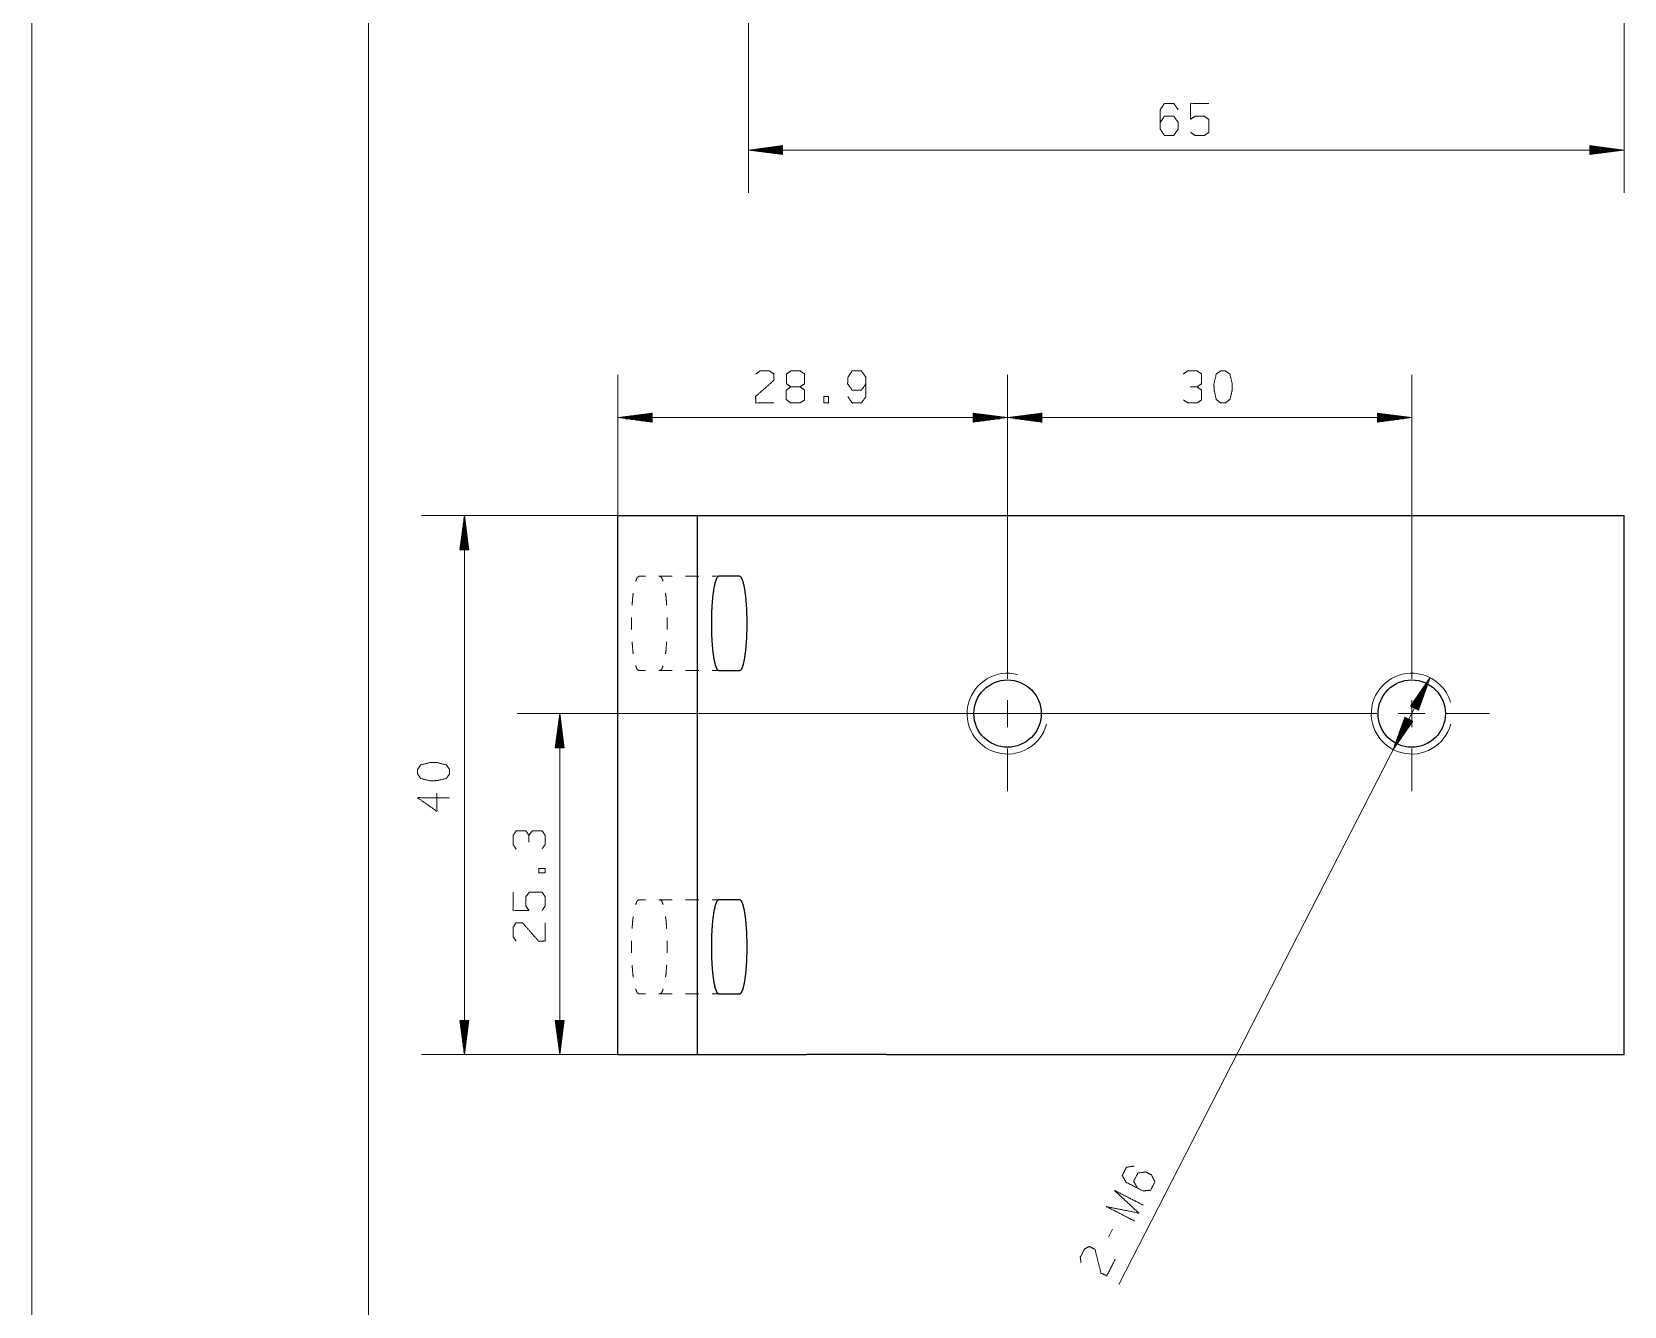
# Model space of a CAD drawing. Header units: millimetres. Extents: x 0 to 210, y 0 to 681.
# Drawn here: x 0 to 118.2, y 65.4 to 160 of the extents above; entities that cross this region are included whole.
import ezdxf

# ---------------------------------------------------------------- set-up
doc = ezdxf.new("R2010")
doc.units = ezdxf.units.MM
doc.layers.add('1', color=7, linetype='Continuous', true_color=0xffffff)

msp = doc.modelspace()

# ---------------------------------------------------------------- linework, layer by layer
at = {"layer": '1', "color": 132, "linetype": 'Continuous', "lineweight": 18}
for p, q in [((0, 297), (0, 0)), ((25, 292), (25, 5))]:
    msp.add_line(p, q, dxfattribs=at)
at = {"layer": '1', "color": 13, "linetype": 'Continuous', "lineweight": 18}
for p, q in [((53.19, 164.558), (53.19, 148.007)), ((118.19, 164.558), (118.19, 148.007)), ((55.73, 151.516), (53.19, 151.182)), ((55.73, 151.309), (54.155, 151.309)), ((55.73, 151.359), (54.541, 151.359)), ((55.73, 151.41), (54.927, 151.41)), ((55.73, 151.461), (55.313, 151.461)), ((55.73, 151.512), (55.699, 151.512)), ((55.73, 151.512), (55.699, 151.512)), ((55.73, 150.847), (55.73, 151.516)), ((115.65, 151.516), (115.65, 150.847)), ((118.19, 151.182), (115.65, 151.516)), ((115.65, 151.512), (115.682, 151.512)), ((115.65, 151.512), (115.682, 151.512)), ((115.65, 151.461), (116.068, 151.461)), ((115.65, 151.41), (116.454, 151.41)), ((115.65, 151.359), (116.84, 151.359)), ((115.65, 151.309), (117.226, 151.309)), ((53.19, 151.182), (55.73, 150.847)), ((53.19, 151.182), (118.19, 151.182)), ((55.73, 151.207), (53.383, 151.207)), ((55.73, 151.156), (53.383, 151.156)), ((55.73, 151.258), (53.769, 151.258)), ((55.73, 151.105), (53.769, 151.105)), ((55.73, 151.055), (54.155, 151.055)), ((55.73, 151.004), (54.541, 151.004)), ((55.73, 150.953), (54.927, 150.953)), ((55.73, 150.902), (55.313, 150.902)), ((55.73, 150.851), (55.699, 150.851)), ((55.73, 150.851), (55.699, 150.851)), ((115.65, 151.258), (117.612, 151.258)), ((115.65, 151.207), (117.998, 151.207)), ((115.65, 150.847), (118.19, 151.182)), ((115.65, 151.156), (117.998, 151.156)), ((115.65, 151.105), (117.612, 151.105)), ((115.65, 151.055), (117.226, 151.055)), ((115.65, 151.004), (116.84, 151.004)), ((115.65, 150.953), (116.454, 150.953)), ((115.65, 150.902), (116.068, 150.902)), ((115.65, 150.851), (115.682, 150.851)), ((115.65, 150.851), (115.682, 150.851)), ((43.492, 124.052), (43.492, 134.501)), ((72.421, 115.125), (72.421, 134.501)), ((72.421, 115.125), (72.421, 134.501)), ((102.421, 115.125), (102.421, 134.501)), ((46.032, 131.66), (43.492, 131.326)), ((43.492, 131.326), (46.032, 130.992)), ((72.421, 131.326), (43.492, 131.326)), ((46.032, 131.351), (43.684, 131.351)), ((46.032, 131.301), (43.684, 131.301)), ((46.032, 131.402), (44.07, 131.402)), ((46.032, 131.25), (44.07, 131.25)), ((46.032, 131.453), (44.456, 131.453)), ((46.032, 131.199), (44.456, 131.199)), ((46.032, 131.504), (44.842, 131.504)), ((46.032, 131.555), (45.228, 131.555)), ((46.032, 131.605), (45.614, 131.605)), ((46.032, 131.656), (46, 131.656)), ((46.032, 131.656), (46, 131.656)), ((46.032, 130.992), (46.032, 131.66)), ((69.881, 131.66), (69.881, 130.992)), ((72.421, 131.326), (69.881, 131.66)), ((69.881, 131.656), (69.913, 131.656)), ((69.881, 131.656), (69.913, 131.656)), ((69.881, 131.605), (70.299, 131.605)), ((69.881, 131.555), (70.685, 131.555)), ((69.881, 131.504), (71.071, 131.504)), ((69.881, 131.453), (71.457, 131.453)), ((69.881, 131.402), (71.842, 131.402)), ((69.881, 131.351), (72.228, 131.351)), ((69.881, 130.992), (72.421, 131.326)), ((69.881, 131.301), (72.228, 131.301)), ((69.881, 131.25), (71.842, 131.25)), ((69.881, 131.199), (71.457, 131.199)), ((74.961, 131.66), (72.421, 131.326)), ((72.421, 131.326), (74.961, 130.992)), ((72.421, 131.326), (102.421, 131.326)), ((74.961, 131.351), (72.614, 131.351)), ((74.961, 131.301), (72.614, 131.301)), ((74.961, 131.402), (73, 131.402)), ((74.961, 131.25), (73, 131.25)), ((74.961, 131.453), (73.386, 131.453)), ((74.961, 131.199), (73.386, 131.199)), ((74.961, 131.504), (73.772, 131.504)), ((74.961, 131.555), (74.158, 131.555)), ((74.961, 131.605), (74.544, 131.605)), ((74.961, 131.656), (74.929, 131.656)), ((74.961, 131.656), (74.929, 131.656)), ((74.961, 130.992), (74.961, 131.66)), ((99.881, 131.66), (99.881, 130.992)), ((102.421, 131.326), (99.881, 131.66)), ((99.881, 131.656), (99.913, 131.656)), ((99.881, 131.656), (99.913, 131.656)), ((99.881, 131.605), (100.299, 131.605)), ((99.881, 131.555), (100.685, 131.555)), ((99.881, 131.504), (101.071, 131.504)), ((99.881, 131.453), (101.457, 131.453)), ((99.881, 131.402), (101.842, 131.402)), ((99.881, 131.351), (102.228, 131.351)), ((99.881, 130.992), (102.421, 131.326)), ((99.881, 131.301), (102.228, 131.301)), ((99.881, 131.25), (101.842, 131.25)), ((99.881, 131.199), (101.457, 131.199)), ((46.032, 131.148), (44.842, 131.148)), ((46.032, 131.097), (45.228, 131.097)), ((46.032, 131.047), (45.614, 131.047)), ((46.032, 130.996), (46, 130.996)), ((46.032, 130.996), (46, 130.996)), ((69.881, 131.148), (71.071, 131.148)), ((69.881, 131.097), (70.685, 131.097)), ((69.881, 131.047), (70.299, 131.047)), ((69.881, 130.996), (69.913, 130.996)), ((69.881, 130.996), (69.913, 130.996)), ((74.961, 131.148), (73.772, 131.148)), ((74.961, 131.097), (74.158, 131.097)), ((74.961, 131.047), (74.544, 131.047)), ((74.961, 130.996), (74.929, 130.996)), ((74.961, 130.996), (74.929, 130.996)), ((99.881, 131.148), (101.071, 131.148)), ((99.881, 131.097), (100.685, 131.097)), ((99.881, 131.047), (100.299, 131.047)), ((99.881, 130.996), (99.913, 130.996)), ((99.881, 130.996), (99.913, 130.996)), ((63.439, 124.052), (28.927, 124.052)), ((32.102, 124.052), (31.768, 121.512)), ((31.975, 121.512), (31.975, 123.087)), ((32.026, 121.512), (32.026, 123.473)), ((32.077, 121.512), (32.077, 123.859)), ((32.437, 121.512), (32.102, 124.052)), ((32.102, 124.052), (32.102, 84.052)), ((32.128, 121.512), (32.128, 123.859)), ((32.178, 121.512), (32.178, 123.473)), ((32.229, 121.512), (32.229, 123.087)), ((31.823, 121.512), (31.823, 121.93)), ((31.874, 121.512), (31.874, 122.315)), ((31.924, 121.512), (31.924, 122.701)), ((32.28, 121.512), (32.28, 122.701)), ((32.331, 121.512), (32.331, 122.315)), ((32.382, 121.512), (32.382, 121.93)), ((31.768, 121.512), (32.437, 121.512)), ((31.772, 121.512), (31.772, 121.544)), ((31.772, 121.512), (31.772, 121.544)), ((32.432, 121.512), (32.432, 121.544)), ((32.432, 121.512), (32.432, 121.544)), ((103.791, 112.029), (80.68, 66.984)), ((103.791, 112.029), (102.334, 109.921)), ((102.518, 109.827), (103.237, 111.228)), ((102.563, 109.804), (103.459, 111.549)), ((102.609, 109.78), (103.68, 111.869)), ((102.654, 109.757), (103.725, 111.845)), ((102.699, 109.734), (103.594, 111.479)), ((102.744, 109.711), (103.463, 111.112)), ((102.929, 109.616), (103.791, 112.029)), ((102.334, 109.921), (102.929, 109.616)), ((102.337, 109.92), (102.352, 109.948)), ((102.337, 109.92), (102.352, 109.948)), ((102.383, 109.896), (102.573, 110.268)), ((102.428, 109.873), (102.795, 110.588)), ((102.473, 109.85), (103.016, 110.908)), ((102.789, 109.688), (103.332, 110.746)), ((102.835, 109.664), (103.201, 110.379)), ((102.88, 109.641), (103.071, 110.013)), ((96.655, 109.36), (36.014, 109.36)), ((39.189, 109.36), (38.855, 106.82)), ((39.113, 106.82), (39.113, 108.781)), ((39.164, 106.82), (39.164, 109.167)), ((39.523, 106.82), (39.189, 109.36)), ((39.189, 109.36), (39.189, 84.052)), ((39.214, 106.82), (39.214, 109.167)), ((39.265, 106.82), (39.265, 108.781)), ((101.914, 109.103), (101.052, 106.69)), ((101.052, 106.69), (102.509, 108.798)), ((102.189, 108.962), (101.117, 106.874)), ((102.234, 108.939), (101.162, 106.85)), ((102.143, 108.985), (101.248, 107.24)), ((102.098, 109.008), (101.379, 107.607)), ((102.279, 108.915), (101.384, 107.171)), ((102.053, 109.031), (101.51, 107.973)), ((102.324, 108.892), (101.605, 107.491)), ((102.008, 109.055), (101.641, 108.34)), ((101.963, 109.078), (101.772, 108.706)), ((102.369, 108.869), (101.826, 107.811)), ((101.917, 109.101), (101.903, 109.073)), ((101.917, 109.101), (101.903, 109.073)), ((102.509, 108.798), (101.914, 109.103)), ((102.415, 108.846), (102.048, 108.131)), ((102.46, 108.823), (102.269, 108.451)), ((102.505, 108.8), (102.491, 108.771)), ((102.505, 108.8), (102.491, 108.771)), ((102.925, 109.618), (102.94, 109.646)), ((102.925, 109.618), (102.94, 109.646)), ((38.96, 106.82), (38.96, 107.623)), ((39.011, 106.82), (39.011, 108.009)), ((39.062, 106.82), (39.062, 108.395)), ((39.316, 106.82), (39.316, 108.395)), ((39.367, 106.82), (39.367, 108.009)), ((39.418, 106.82), (39.418, 107.623)), ((38.855, 106.82), (39.523, 106.82)), ((38.859, 106.82), (38.859, 106.851)), ((38.859, 106.82), (38.859, 106.851)), ((38.91, 106.82), (38.91, 107.237)), ((39.468, 106.82), (39.468, 107.237)), ((39.519, 106.82), (39.519, 106.851)), ((39.519, 106.82), (39.519, 106.851)), ((31.768, 86.592), (32.102, 84.052)), ((32.437, 86.592), (31.768, 86.592)), ((31.772, 86.592), (31.772, 86.56)), ((31.772, 86.592), (31.772, 86.56)), ((31.823, 86.592), (31.823, 86.174)), ((31.874, 86.592), (31.874, 85.788)), ((31.924, 86.592), (31.924, 85.402)), ((31.975, 86.592), (31.975, 85.016)), ((32.026, 86.592), (32.026, 84.631)), ((32.077, 86.592), (32.077, 84.245)), ((32.102, 84.052), (32.437, 86.592)), ((32.128, 86.592), (32.128, 84.245)), ((32.178, 86.592), (32.178, 84.631)), ((32.229, 86.592), (32.229, 85.016)), ((32.28, 86.592), (32.28, 85.402)), ((32.331, 86.592), (32.331, 85.788)), ((32.382, 86.592), (32.382, 86.174)), ((32.432, 86.592), (32.432, 86.56)), ((32.432, 86.592), (32.432, 86.56)), ((38.855, 86.592), (39.189, 84.052)), ((39.523, 86.592), (38.855, 86.592)), ((38.859, 86.592), (38.859, 86.56)), ((38.859, 86.592), (38.859, 86.56)), ((38.91, 86.592), (38.91, 86.174)), ((38.96, 86.592), (38.96, 85.788)), ((39.011, 86.592), (39.011, 85.402)), ((39.062, 86.592), (39.062, 85.016)), ((39.113, 86.592), (39.113, 84.631)), ((39.164, 86.592), (39.164, 84.245)), ((39.189, 84.052), (39.523, 86.592)), ((39.214, 86.592), (39.214, 84.245)), ((39.265, 86.592), (39.265, 84.631)), ((39.316, 86.592), (39.316, 85.016)), ((39.367, 86.592), (39.367, 85.402)), ((39.418, 86.592), (39.418, 85.788)), ((39.468, 86.592), (39.468, 86.174)), ((39.519, 86.592), (39.519, 86.56)), ((39.519, 86.592), (39.519, 86.56)), ((63.439, 84.052), (28.927, 84.052)), ((63.439, 84.052), (36.014, 84.052))]:
    msp.add_line(p, q, dxfattribs=at)
at = {"layer": '1', "color": 30, "linetype": 'Continuous', "lineweight": 25}
for p, q in [((43.492, 124.052), (49.418, 124.052)), ((43.492, 84.052), (43.492, 124.052)), ((49.418, 124.052), (57.513, 124.052)), ((49.418, 84.052), (49.418, 124.052)), ((63.439, 124.052), (118.19, 124.052)), ((118.19, 84.052), (118.19, 124.052)), ((52.546, 119.552), (50.982, 119.552)), ((50.982, 112.552), (52.546, 112.552)), ((52.546, 95.552), (50.982, 95.552)), ((50.982, 88.552), (52.546, 88.552)), ((43.492, 84.052), (49.418, 84.052)), ((49.418, 84.052), (57.513, 84.052)), ((63.439, 84.052), (118.19, 84.052))]:
    msp.add_line(p, q, dxfattribs=at)
at = {"layer": '1', "color": 43, "linetype": 'Continuous', "lineweight": 18}
for p, q in [((45.55, 119.552), (45.056, 119.552)), ((47.525, 119.552), (46.537, 119.552)), ((49.5, 119.552), (48.513, 119.552)), ((50.982, 119.552), (50.488, 119.552)), ((45.55, 112.552), (45.056, 112.552)), ((47.525, 112.552), (46.537, 112.552)), ((49.5, 112.552), (48.513, 112.552)), ((50.982, 112.552), (50.488, 112.552)), ((45.55, 95.552), (45.056, 95.552)), ((47.525, 95.552), (46.537, 95.552)), ((49.5, 95.552), (48.513, 95.552)), ((50.982, 95.552), (50.488, 95.552)), ((45.55, 88.552), (45.056, 88.552)), ((47.525, 88.552), (46.537, 88.552)), ((49.5, 88.552), (48.513, 88.552)), ((50.982, 88.552), (50.488, 88.552))]:
    msp.add_line(p, q, dxfattribs=at)
at = {"layer": '1', "color": 252, "linetype": 'Continuous', "lineweight": 18}
for p, q in [((72.421, 111.95), (72.421, 115.125)), ((102.421, 111.95), (102.421, 115.125)), ((72.421, 108.356), (72.421, 110.363)), ((102.421, 108.356), (102.421, 110.363)), ((69.83, 109.36), (66.655, 109.36)), ((71.418, 109.36), (73.425, 109.36)), ((75.012, 109.36), (78.187, 109.36)), ((99.83, 109.36), (96.655, 109.36)), ((101.418, 109.36), (103.425, 109.36)), ((105.012, 109.36), (108.187, 109.36)), ((72.421, 106.769), (72.421, 103.594)), ((102.421, 106.769), (102.421, 103.594))]:
    msp.add_line(p, q, dxfattribs=at)
at = {"layer": '1', "color": 95, "linetype": 'Continuous', "lineweight": 18}
msp.add_line((80.22, 71.109), (79.913, 70.512), dxfattribs=at)
at = {"layer": '1', "color": 30, "linetype": 'Continuous', "lineweight": 25}
for centre in [(72.421, 109.36), (102.421, 109.36)]:
    msp.add_circle(centre, 2.5, dxfattribs=at)
at = {"layer": '1', "color": 30, "linetype": 'Continuous', "lineweight": 13}
for centre in [(72.421, 109.36), (102.421, 109.36)]:
    msp.add_arc(centre, 3, 75, 345, dxfattribs=at)
at = {"layer": '1', "color": 13, "linetype": 'Continuous', "lineweight": 18}
msp.add_arc((102.421, 109.36), 3, 16.21618, 75, dxfattribs=at)
at = {"layer": '1', "color": 95, "linetype": 'Continuous', "lineweight": 18}
for points, knots in [([(83.75, 153.224), (84.068, 153.699), (84.757, 153.699), (85.093, 153.224), (85.093, 152.749), (84.757, 152.274), (84.068, 152.274), (83.75, 152.749), (83.75, 154.174), (84.068, 154.649), (84.757, 154.649), (85.093, 154.174)], [0, 0, 0.0769633, 0.1697612, 0.2480735, 0.3120184, 0.3903306, 0.4831286, 0.5600918, 0.7519265, 0.8288898, 0.9216878, 1, 1]), ([(86.008, 152.499), (86.344, 152.274), (87.033, 152.274), (87.369, 152.499), (87.369, 153.449), (87.033, 153.699), (86.344, 153.699), (86.008, 153.474), (86.008, 154.649), (87.369, 154.649)], [0, 0, 0.062228, 0.1683434, 0.2305714, 0.3768158, 0.4412653, 0.5473807, 0.6096087, 0.7904899, 1, 1]), ([(53.739, 134.568), (54.057, 134.793), (54.746, 134.793), (55.082, 134.568), (55.082, 134.093), (53.721, 132.893), (53.739, 132.418), (55.082, 132.418)], [0, 0, 0.0696917, 0.192977, 0.2652731, 0.350228, 0.6747412, 0.759753, 1, 1]), ([(56.334, 133.618), (56.015, 133.843), (56.015, 134.568), (56.334, 134.793), (57.023, 134.793), (57.359, 134.568), (57.359, 133.843), (57.023, 133.618), (56.334, 133.618), (55.998, 133.368), (55.998, 132.668), (56.334, 132.418), (57.023, 132.418), (57.359, 132.643), (57.359, 133.368), (57.023, 133.618)], [0, 0, 0.0475731, 0.1360858, 0.183659, 0.2678154, 0.3171658, 0.4056786, 0.455029, 0.5391855, 0.5902978, 0.675757, 0.7268693, 0.8110257, 0.8603762, 0.9488877, 1, 1]), ([(60.568, 132.893), (60.887, 132.418), (61.576, 132.418), (61.912, 132.893), (61.912, 134.318), (61.576, 134.793), (60.887, 134.793), (60.568, 134.318), (60.551, 133.843), (60.887, 133.368), (61.576, 133.368), (61.912, 133.843)], [0, 0, 0.0768561, 0.1695242, 0.2477275, 0.4392965, 0.5174998, 0.6101678, 0.687024, 0.7509254, 0.8291287, 0.9217968, 1, 1]), ([(86.488, 133.618), (86.824, 133.843), (86.824, 134.568), (86.488, 134.793), (85.798, 134.793), (85.463, 134.568)], [0, 0, 0.1538737, 0.4298546, 0.5837283, 0.8461263, 1, 1]), ([(88.587, 132.418), (88.923, 132.668), (89.1, 133.368), (89.1, 133.843), (88.923, 134.568), (88.587, 134.793), (88.252, 134.793), (87.916, 134.568), (87.739, 133.843), (87.757, 133.368), (87.916, 132.668), (88.252, 132.418), (88.587, 132.418)], [0, 0, 0.0675255, 0.1839706, 0.2605826, 0.380943, 0.4461409, 0.5003055, 0.5655034, 0.6858642, 0.7625292, 0.8783098, 0.9458353, 1, 1]), ([(85.48, 132.643), (85.798, 132.418), (86.488, 132.418), (86.824, 132.643), (86.824, 133.368), (86.488, 133.618), (85.975, 133.618)], [0, 0, 0.1241205, 0.3436884, 0.4724461, 0.7033766, 0.836731, 1, 1]), ([(58.787, 132.418), (59.123, 132.418), (59.123, 132.893), (58.787, 132.893), (58.787, 132.418)], [0, 0, 0.2070884, 0.5, 0.7070884, 1, 1]), ([(31.01, 105.218), (30.76, 105.554), (30.06, 105.731), (29.585, 105.731), (28.86, 105.554), (28.635, 105.218), (28.635, 104.882), (28.86, 104.546), (29.585, 104.37), (30.06, 104.387), (30.76, 104.546), (31.01, 104.882), (31.01, 105.218)], [0, 0, 0.0675256, 0.183971, 0.2605832, 0.3809427, 0.4461407, 0.5003055, 0.5655036, 0.6858635, 0.7625287, 0.8783096, 0.9458352, 1, 1]), ([(30.06, 103.454), (30.06, 102.111), (28.635, 103.118), (31.01, 103.118)], [0, 0, 0.2458689, 0.5652947, 1, 1]), ([(36.897, 100.325), (36.672, 100.661), (35.947, 100.661), (35.722, 100.325), (35.722, 99.636), (35.947, 99.3)], [0, 0, 0.1538745, 0.4298527, 0.5837277, 0.846125, 1, 1]), ([(37.872, 99.318), (38.097, 99.636), (38.097, 100.325), (37.872, 100.661), (37.147, 100.661), (36.897, 100.325), (36.897, 99.813)], [0, 0, 0.1241207, 0.3436873, 0.4724452, 0.7033761, 0.8367307, 1, 1]), ([(38.097, 97.536), (38.097, 97.872), (37.622, 97.872), (37.622, 97.536), (38.097, 97.536)], [0, 0, 0.2070884, 0.5, 0.7070884, 1, 1]), ([(37.872, 94.747), (38.097, 95.083), (38.097, 95.772), (37.872, 96.108), (36.922, 96.108), (36.672, 95.772), (36.672, 95.083), (36.897, 94.747), (35.722, 94.747), (35.722, 96.108)], [0, 0, 0.062228, 0.1683433, 0.2305713, 0.3768156, 0.4412652, 0.5473805, 0.6096085, 0.7904899, 1, 1]), ([(35.947, 92.488), (35.722, 92.806), (35.722, 93.496), (35.947, 93.832), (36.422, 93.832), (37.622, 92.471), (38.097, 92.488), (38.097, 93.832)], [0, 0, 0.0696912, 0.1929775, 0.2652739, 0.350227, 0.674741, 0.7597529, 1, 1]), ([(82.061, 74.15), (81.784, 74.65), (82.098, 75.263), (82.674, 75.345), (83.097, 75.128), (83.366, 74.612), (83.051, 73.999), (82.484, 73.933), (81.216, 74.583), (80.938, 75.083), (81.253, 75.697), (81.829, 75.779)], [0, 0, 0.076963, 0.1697602, 0.2480729, 0.3120176, 0.3903298, 0.4831276, 0.5600907, 0.7519265, 0.8288895, 0.9216873, 1, 1]), ([(81.867, 71.691), (79.754, 72.775), (82.174, 72.288), (80.367, 73.97), (82.48, 72.886)], [0, 0, 0.2451919, 0.5000001, 0.7548081, 1, 1]), ([(77.876, 68.621), (77.821, 69.007), (78.135, 69.62), (78.489, 69.816), (78.912, 69.599), (79.358, 67.841), (79.789, 67.64), (80.402, 68.835)], [0, 0, 0.0696921, 0.1929764, 0.2652728, 0.3502264, 0.67474, 0.7597522, 1, 1])]:
    msp.add_open_spline(points, degree=1, knots=knots, dxfattribs=at)
at = {"layer": '1', "color": 30, "linetype": 'Continuous', "lineweight": 25}
for points, knots in [([(57.513, 124.052), (57.822, 124.052), (59.103, 124.052), (61.081, 124.052), (63.439, 124.052)], [0, 0, 0.0520947, 0.2681954, 0.6020757, 1, 1]), ([(50.982, 119.552), (50.851, 119.45), (50.728, 119.151), (50.619, 118.672), (50.531, 118.04), (50.47, 117.293), (50.439, 116.474), (50.439, 115.63), (50.47, 114.811), (50.531, 114.064), (50.619, 113.432), (50.728, 112.953), (50.851, 112.654), (50.982, 112.552)], [0, 0, 0.0229731, 0.0678024, 0.1358736, 0.2241848, 0.3280124, 0.4415666, 0.5584334, 0.6719876, 0.7758152, 0.8641277, 0.9321976, 0.9770269, 1, 1]), ([(52.546, 112.552), (52.677, 112.654), (52.801, 112.953), (52.909, 113.432), (52.997, 114.064), (53.058, 114.811), (53.09, 115.63), (53.09, 116.474), (53.058, 117.293), (52.997, 118.04), (52.909, 118.672), (52.801, 119.151), (52.677, 119.45), (52.546, 119.552)], [0, 0, 0.0229731, 0.0678024, 0.1358723, 0.2241848, 0.3280124, 0.4415666, 0.5584334, 0.6719876, 0.7758152, 0.8641264, 0.9321976, 0.9770269, 1, 1]), ([(50.982, 95.552), (50.851, 95.45), (50.728, 95.151), (50.619, 94.672), (50.531, 94.04), (50.47, 93.293), (50.439, 92.474), (50.439, 91.63), (50.47, 90.811), (50.531, 90.064), (50.619, 89.432), (50.728, 88.953), (50.851, 88.654), (50.982, 88.552)], [0, 0, 0.0229731, 0.0678011, 0.1358723, 0.2241849, 0.3280124, 0.4415666, 0.5584335, 0.6719877, 0.7758152, 0.8641264, 0.9321976, 0.9770269, 1, 1]), ([(52.546, 88.552), (52.677, 88.654), (52.801, 88.953), (52.909, 89.432), (52.997, 90.064), (53.058, 90.811), (53.09, 91.63), (53.09, 92.474), (53.058, 93.293), (52.997, 94.04), (52.909, 94.672), (52.801, 95.151), (52.677, 95.45), (52.546, 95.552)], [0, 0, 0.0229731, 0.0678024, 0.1358736, 0.2241848, 0.3280123, 0.4415665, 0.5584334, 0.6719876, 0.7758151, 0.8641277, 0.9321989, 0.9770269, 1, 1]), ([(63.439, 84.052), (61.081, 84.052), (59.103, 84.052), (57.822, 84.052), (57.513, 84.052)], [0, 0, 0.3979243, 0.7318046, 0.9479053, 1, 1])]:
    msp.add_open_spline(points, degree=1, knots=knots, dxfattribs=at)
at = {"layer": '1', "color": 43, "linetype": 'Continuous', "lineweight": 18}
for points, knots in [([(44.816, 119.186), (44.925, 119.45), (45.056, 119.552)], [0, 0, 0.6324244, 1, 1]), ([(46.62, 119.552), (46.751, 119.45), (46.86, 119.186)], [0, 0, 0.367574, 1, 1]), ([(44.553, 117.405), (44.605, 118.04), (44.642, 118.302)], [0, 0, 0.7065224, 1, 1]), ([(47.034, 118.302), (47.071, 118.04), (47.123, 117.405)], [0, 0, 0.2934776, 1, 1]), ([(44.514, 115.601), (44.512, 115.63), (44.512, 116.474), (44.514, 116.503)], [0, 0, 0.0325363, 0.9674637, 1, 1]), ([(47.163, 116.503), (47.164, 116.474), (47.164, 115.63), (47.163, 115.601)], [0, 0, 0.0325363, 0.9674637, 1, 1]), ([(44.642, 113.801), (44.605, 114.064), (44.553, 114.699)], [0, 0, 0.2934776, 1, 1]), ([(47.123, 114.699), (47.071, 114.064), (47.034, 113.801)], [0, 0, 0.7065224, 1, 1]), ([(45.056, 112.552), (44.925, 112.654), (44.816, 112.917)], [0, 0, 0.3675834, 1, 1]), ([(46.86, 112.917), (46.751, 112.654), (46.62, 112.552)], [0, 0, 0.6324182, 1, 1]), ([(44.816, 95.186), (44.925, 95.45), (45.056, 95.552)], [0, 0, 0.6324166, 1, 1]), ([(46.62, 95.552), (46.751, 95.45), (46.86, 95.186)], [0, 0, 0.3675818, 1, 1]), ([(44.553, 93.405), (44.605, 94.04), (44.642, 94.302)], [0, 0, 0.7065224, 1, 1]), ([(47.034, 94.302), (47.071, 94.04), (47.123, 93.405)], [0, 0, 0.2934776, 1, 1]), ([(44.514, 91.601), (44.512, 91.63), (44.512, 92.474), (44.514, 92.503)], [0, 0, 0.0325363, 0.9674637, 1, 1]), ([(47.163, 92.503), (47.164, 92.474), (47.164, 91.63), (47.163, 91.601)], [0, 0, 0.0325363, 0.9674637, 1, 1]), ([(44.642, 89.801), (44.605, 90.064), (44.553, 90.699)], [0, 0, 0.2934776, 1, 1]), ([(47.123, 90.699), (47.071, 90.064), (47.034, 89.801)], [0, 0, 0.7065224, 1, 1]), ([(45.056, 88.552), (44.925, 88.654), (44.816, 88.917)], [0, 0, 0.3675756, 1, 1]), ([(46.86, 88.917), (46.751, 88.654), (46.62, 88.552)], [0, 0, 0.632426, 1, 1])]:
    msp.add_open_spline(points, degree=1, knots=knots, dxfattribs=at)

doc.saveas('drawing.dxf')
